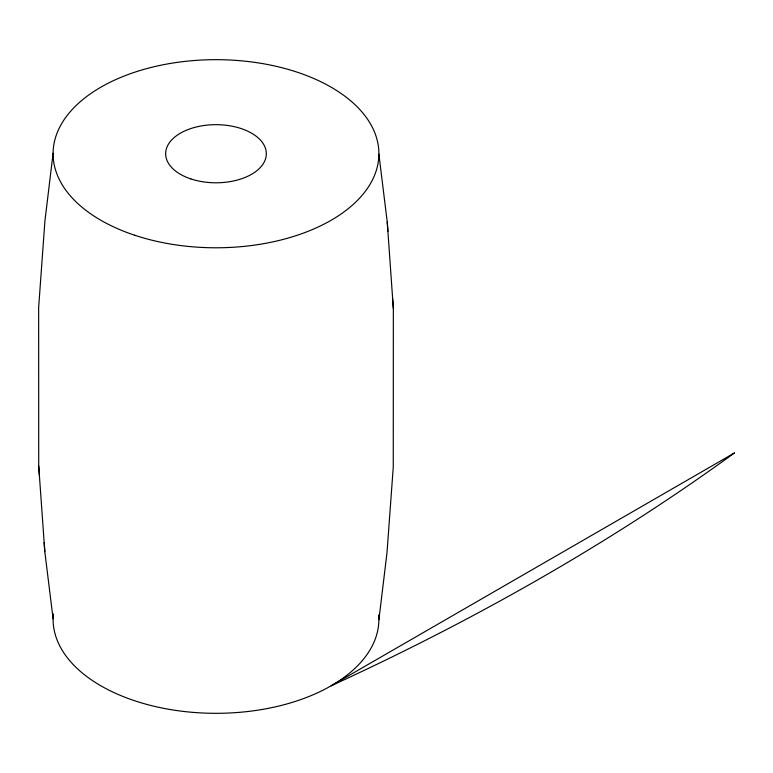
<?xml version="1.0" encoding="UTF-8"?>
<svg xmlns="http://www.w3.org/2000/svg" width="773" height="773" viewBox="0 0 773 773"><rect width="100%" height="100%" fill="white"/><g stroke="black" fill="none" stroke-linecap="round" stroke-linejoin="round"><path stroke-width="1.16" d="M378.896 154.185L387.244 222.054L393.341 308.485L393.264 466.989L386.993 552.801L378.896 619.724M53.095 153.276L44.921 220.933L38.65 307.499L38.718 465.993L44.815 551.68L53.095 618.815M387.244 222.054L387.901 231.233M392.655 299.016L393.341 308.485M38.718 465.993L39.404 475.463M44.148 542.511L44.815 551.68M378.722 614.95A162.9 94.055 0 0 1 215.058 713.315A162.9 94.055 0 0 1 53.356 613.868M734.35 453.007L331.182 685.777A2502.607 1444.863 0 0 0 734.35 453.007M134.541 235.185A162.9 94.055 0 0 0 378.896 153.73A162.9 94.055 0 0 0 134.541 72.276A162.9 94.055 0 0 0 134.541 235.185M190.825 178.901A50.342 29.065 0 0 0 266.327 153.73A50.342 29.065 0 0 0 190.825 128.56A50.342 29.065 0 0 0 190.825 178.901"/></g></svg>
